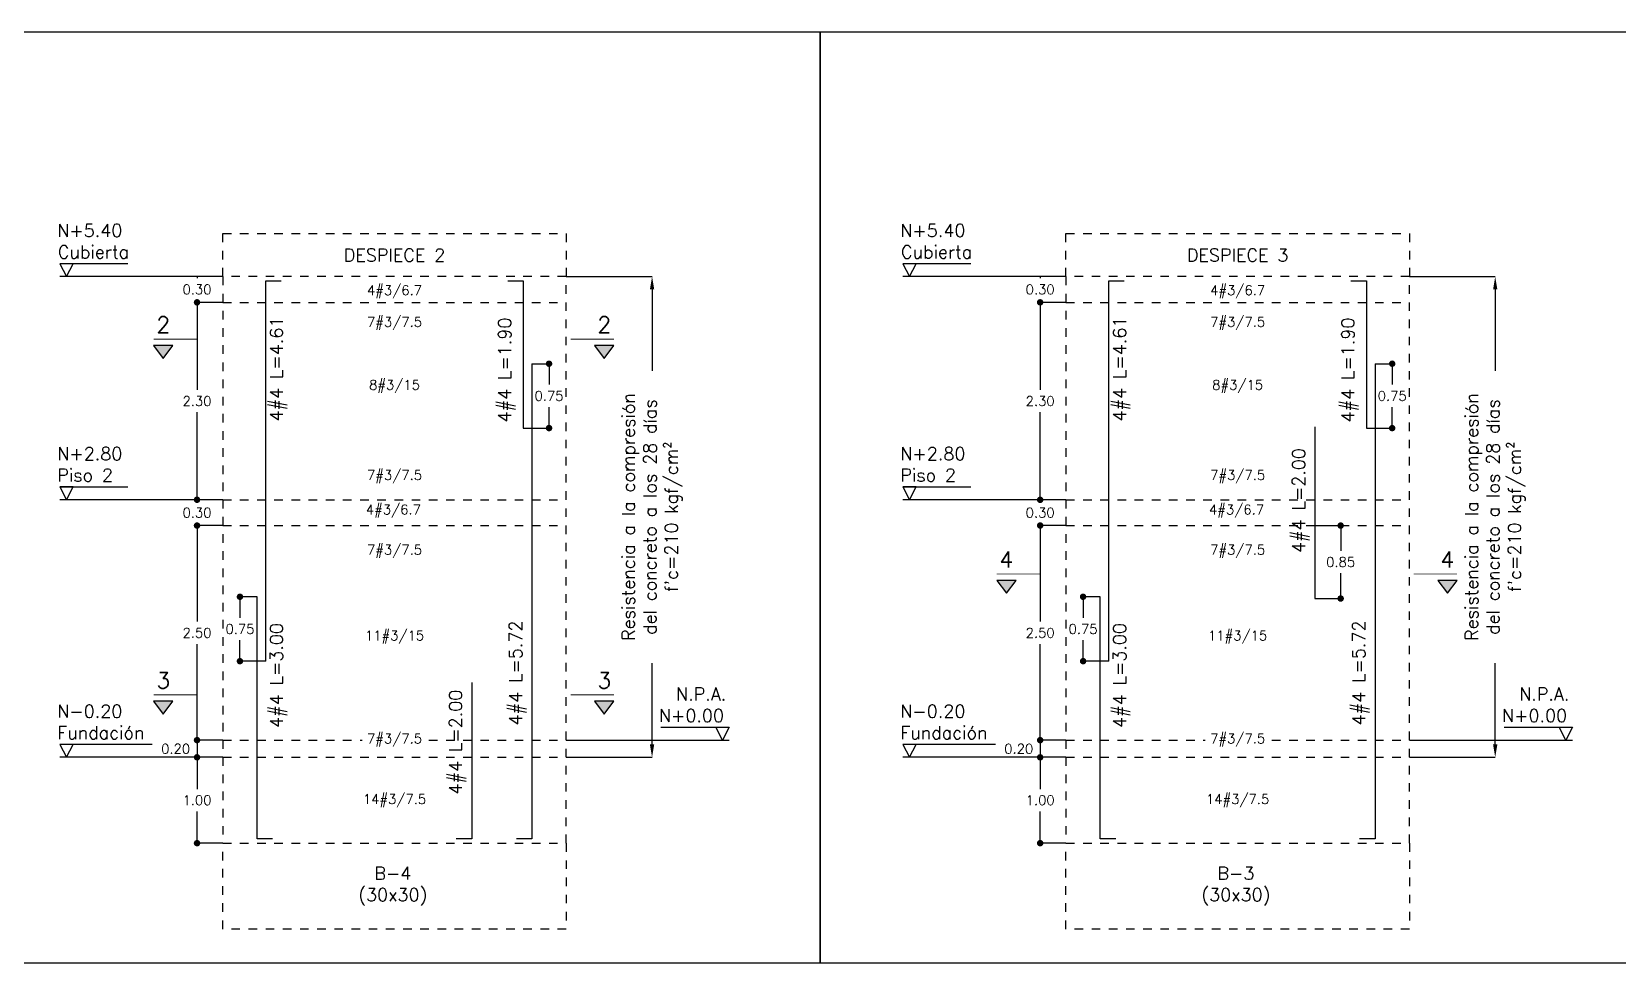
# Model space of a CAD drawing. Header units: millimetres. Extents: x 0 to 109, y -9 to 41.
# Drawn here: x 60.83 to 79.31, y 21.71 to 32.56 of the extents above; entities that cross this region are included whole.
import ezdxf
from ezdxf.enums import TextEntityAlignment as Align

# ---------------------------------------------------------------- set-up
doc = ezdxf.new("R2010")
doc.units = ezdxf.units.MM
doc.header["$LTSCALE"] = 0.01
doc.header["$PDMODE"] = 3
doc.linetypes.add('DASHED2', pattern=[0.375, 0.25, -0.125])
for name, color, linetype in [('FC_BORDE COLUMNA', 6, 'DASHED2'), ('FC_COTAS', 1, 'Continuous'), ('FC_COTAS @ 75', 1, 'Continuous'), ('FC_PROYECCION', 6, 'DASHED2'), ('FC_R-100 @ 75', 12, 'Continuous'), ('FC_R-140', 2, 'Continuous'), ('FC_R-60 @ 75', 11, 'Continuous'), ('FC_R-80', 11, 'Continuous'), ('FC_R-80 @ 75', 11, 'Continuous'), ('FC_REFUERZO', 5, 'Continuous')]:
    doc.layers.add(name, color=color, linetype=linetype)
doc.layers.add('FC_CAJON COLUMNAS', color=230, linetype='Continuous', plot=False)
doc.styles.add('FC_TEXT', font='romans.shx', dxfattribs={"height": 0.002})
doc.styles.add('FC_TEXT1', font='romans.shx')
doc.dimstyles.new('FC_COTAS', dxfattribs={"dimtxt": 0.0015, "dimasz": 0.001, "dimexe": 0, "dimexo": 0, "dimgap": 0.001, "dimtad": 1, "dimtih": 1, "dimtoh": 1, "dimzin": 0, "dimdsep": 46, "dimtxsty": 'FC_TEXT1', "dimblk": 'DOT', "dimcen": 0.09, "dimclrd": 256, "dimclre": 256, "dimclrt": 256, "dimadec": 0, "dimazin": 0, "dimtfac": 1, "dimtix": 1, "dimtmove": 2, "dimatfit": 3, "dimfxl": 1.002, "dimtolj": 1, "dimtzin": 0, "dimlwd": -1, "dimarcsym": 0})

# ---------------------------------------------------------------- blocks, each defined once
blk = doc.blocks.new('_Dot')
at = {"color": 0, "linetype": 'ByBlock', "lineweight": -2}
blk.add_line((-0.5, 0), (-1, 0), dxfattribs=at)
at = {"color": 0, "linetype": 'ByBlock', "const_width": 0.5}
blk.add_lwpolyline([(-0.25, 0, 1), (0.25, 0, 1)], format="xyb", close=True, dxfattribs=at)
blk = doc.blocks.new('*D166')
at = {"layer": 'Defpoints', "color": 0, "ltscale": 0.6, "transparency": 16777216}
for p in [(62.76, 26.806), (63.06, 26.806), (63.06, 24.306)]:
    blk.add_point(p, dxfattribs=at)
at = {"layer": 'FC_COTAS', "lineweight": -2, "ltscale": 0.6, "transparency": 16777216}
for p, q in [((63.06, 26.806), (62.76, 26.806)), ((63.06, 24.306), (62.76, 24.306))]:
    blk.add_line(p, q, dxfattribs=at)
at = {"layer": 'FC_COTAS', "ltscale": 0.6, "transparency": 16777216}
for p, q in [((62.76, 26.731), (62.76, 25.687)), ((62.76, 24.381), (62.76, 25.425))]:
    blk.add_line(p, q, dxfattribs=at)
at = {"layer": 'FC_COTAS', "ltscale": 0.6, "transparency": 16777216, "xscale": 0.075, "yscale": 0.075, "zscale": 0.075}
for p, rotation in [((62.76, 26.806), 90), ((62.76, 24.306), 270)]:
    blk.add_blockref('_Dot', p, dxfattribs=dict(at, rotation=rotation))
at = {"layer": 'FC_COTAS', "ltscale": 0.6, "transparency": 16777216, "insert": (62.76, 25.556), "char_height": 0.1125, "attachment_point": 5, "style": 'FC_TEXT1'}
blk.add_mtext('\\A1;2.50', dxfattribs=at)
blk = doc.blocks.new('*D167')
at = {"layer": 'Defpoints', "color": 0, "ltscale": 0.6, "transparency": 16777216}
for p in [(62.76, 27.106), (63.06, 27.106), (63.06, 26.806)]:
    blk.add_point(p, dxfattribs=at)
at = {"layer": 'FC_COTAS', "lineweight": -2, "ltscale": 0.6, "transparency": 16777216}
for p, q in [((63.06, 27.106), (62.76, 27.106)), ((63.06, 26.806), (62.76, 26.806))]:
    blk.add_line(p, q, dxfattribs=at)
at = {"layer": 'FC_COTAS', "ltscale": 0.6, "transparency": 16777216}
for p, q in [((62.76, 27.106), (62.76, 27.087)), ((62.76, 26.806), (62.76, 26.825))]:
    blk.add_line(p, q, dxfattribs=at)
at = {"layer": 'FC_COTAS', "ltscale": 0.6, "transparency": 16777216, "insert": (62.76, 26.956), "char_height": 0.1125, "attachment_point": 5, "style": 'FC_TEXT1'}
blk.add_mtext('\\A1;0.30', dxfattribs=at)
blk = doc.blocks.new('*D168')
at = {"layer": 'Defpoints', "color": 0, "ltscale": 0.6, "transparency": 16777216}
for p in [(62.76, 29.406), (63.06, 29.406), (63.06, 27.106)]:
    blk.add_point(p, dxfattribs=at)
at = {"layer": 'FC_COTAS', "lineweight": -2, "ltscale": 0.6, "transparency": 16777216}
for p, q in [((63.06, 29.406), (62.76, 29.406)), ((63.06, 27.106), (62.76, 27.106))]:
    blk.add_line(p, q, dxfattribs=at)
at = {"layer": 'FC_COTAS', "ltscale": 0.6, "transparency": 16777216}
for p, q in [((62.76, 29.331), (62.76, 28.387)), ((62.76, 27.181), (62.76, 28.125))]:
    blk.add_line(p, q, dxfattribs=at)
at = {"layer": 'FC_COTAS', "ltscale": 0.6, "transparency": 16777216, "xscale": 0.075, "yscale": 0.075, "zscale": 0.075}
for p, rotation in [((62.76, 29.406), 90), ((62.76, 27.106), 270)]:
    blk.add_blockref('_Dot', p, dxfattribs=dict(at, rotation=rotation))
at = {"layer": 'FC_COTAS', "ltscale": 0.6, "transparency": 16777216, "insert": (62.76, 28.256), "char_height": 0.1125, "attachment_point": 5, "style": 'FC_TEXT1'}
blk.add_mtext('\\A1;2.30', dxfattribs=at)
blk = doc.blocks.new('*D169')
at = {"layer": 'Defpoints', "color": 0, "ltscale": 0.6, "transparency": 16777216}
for p in [(62.76, 29.706), (63.06, 29.706), (63.06, 29.406)]:
    blk.add_point(p, dxfattribs=at)
at = {"layer": 'FC_COTAS', "lineweight": -2, "ltscale": 0.6, "transparency": 16777216}
for p, q in [((63.06, 29.706), (62.76, 29.706)), ((63.06, 29.406), (62.76, 29.406))]:
    blk.add_line(p, q, dxfattribs=at)
at = {"layer": 'FC_COTAS', "ltscale": 0.6, "transparency": 16777216}
for p, q in [((62.76, 29.706), (62.76, 29.687)), ((62.76, 29.406), (62.76, 29.425))]:
    blk.add_line(p, q, dxfattribs=at)
at = {"layer": 'FC_COTAS', "ltscale": 0.6, "transparency": 16777216, "insert": (62.76, 29.556), "char_height": 0.1125, "attachment_point": 5, "style": 'FC_TEXT1'}
blk.add_mtext('\\A1;0.30', dxfattribs=at)
blk = doc.blocks.new('*D170')
at = {"layer": 'Defpoints', "color": 0, "ltscale": 0.6, "transparency": 16777216}
for p in [(63.06, 24.306), (62.76, 24.106), (63.06, 24.106)]:
    blk.add_point(p, dxfattribs=at)
at = {"layer": 'FC_COTAS', "lineweight": -2, "ltscale": 0.6, "transparency": 16777216}
for p, q in [((63.06, 24.306), (62.76, 24.306)), ((63.06, 24.106), (62.76, 24.106))]:
    blk.add_line(p, q, dxfattribs=at)
at = {"layer": 'FC_COTAS', "ltscale": 0.6, "transparency": 16777216}
blk.add_line((62.76, 24.306), (62.76, 24.106), dxfattribs=at)
at = {"layer": 'FC_COTAS', "ltscale": 0.6, "transparency": 16777216, "insert": (62.511, 24.206), "char_height": 0.1125, "attachment_point": 5, "style": 'FC_TEXT1'}
blk.add_mtext('\\A1;0.20', dxfattribs=at)
blk = doc.blocks.new('*D171')
at = {"layer": 'Defpoints', "color": 0, "ltscale": 0.6, "transparency": 16777216}
for p in [(63.06, 24.106), (62.76, 23.106), (63.06, 23.106)]:
    blk.add_point(p, dxfattribs=at)
at = {"layer": 'FC_COTAS', "lineweight": -2, "ltscale": 0.6, "transparency": 16777216}
for p, q in [((63.06, 24.106), (62.76, 24.106)), ((63.06, 23.106), (62.76, 23.106))]:
    blk.add_line(p, q, dxfattribs=at)
at = {"layer": 'FC_COTAS', "ltscale": 0.6, "transparency": 16777216}
for p, q in [((62.76, 24.031), (62.76, 23.737)), ((62.76, 23.181), (62.76, 23.475))]:
    blk.add_line(p, q, dxfattribs=at)
at = {"layer": 'FC_COTAS', "ltscale": 0.6, "transparency": 16777216, "xscale": 0.075, "yscale": 0.075, "zscale": 0.075}
for p, rotation in [((62.76, 24.106), 90), ((62.76, 23.106), 270)]:
    blk.add_blockref('_Dot', p, dxfattribs=dict(at, rotation=rotation))
at = {"layer": 'FC_COTAS', "ltscale": 0.6, "transparency": 16777216, "insert": (62.76, 23.606), "char_height": 0.1125, "attachment_point": 5, "style": 'FC_TEXT1'}
blk.add_mtext('\\A1;1.00', dxfattribs=at)
blk = doc.blocks.new('*D172')
at = {"layer": 'Defpoints', "color": 0, "ltscale": 0.6, "transparency": 16777216}
for p in [(67.06, 29.706), (68.06, 29.706), (67.06, 24.106)]:
    blk.add_point(p, dxfattribs=at)
at = {"layer": 'FC_COTAS', "lineweight": -2, "ltscale": 0.6, "transparency": 16777216}
for p, q in [((67.06, 29.706), (68.06, 29.706)), ((67.06, 24.106), (68.06, 24.106))]:
    blk.add_line(p, q, dxfattribs=at)
at = {"layer": 'FC_COTAS', "ltscale": 0.6, "transparency": 16777216}
for p, q in [((68.06, 29.556), (68.06, 28.61)), ((68.06, 24.256), (68.06, 25.203))]:
    blk.add_line(p, q, dxfattribs=at)
for points in [[(68.035, 29.556), (68.085, 29.556), (68.06, 29.706)], [(68.035, 24.256), (68.085, 24.256), (68.06, 24.106)]]:
    blk.add_solid(points, dxfattribs=at)
at = {"layer": 'FC_COTAS', "ltscale": 0.6, "transparency": 16777216, "insert": (68.06, 26.906), "char_height": 0.1125, "width": 3.28684, "attachment_point": 5, "rotation": 90, "style": 'FC_TEXT1'}
blk.add_mtext("\\A1;{\\H1.33333x;\\C11;Resistencia a la compresión del concreto a los 28 días\\Pf'c=210 kgf/cm²\\C256; }", dxfattribs=at)
blk = doc.blocks.new('*U119')
at = {"ltscale": 0.9, "const_width": 0.0002}
blk.add_lwpolyline([(-0.01093, 0.002), (-0.02533, 0.002)], dxfattribs=at)
at = {"ltscale": 0.9}
blk.add_lwpolyline([(-0.02429, 0), (-0.02325, 0.002), (-0.02533, 0.002)], close=True, dxfattribs=at)
blk.add_lwpolyline([(0, 0), (-0.02533, 0)], dxfattribs=at)
at = {"layer": 'FC_R-80', "lineweight": 25, "style": 'FC_TEXT1'}
blk.add_attdef('N+00.00_001', (-0.02571, 0.00282), '', height=0.002, dxfattribs=at)
blk = doc.blocks.new('*U120')
at = {"ltscale": 0.9, "const_width": 0.0002}
blk.add_lwpolyline([(-0.01473, 0.002), (-0.02533, 0.002)], dxfattribs=at)
at = {"ltscale": 0.9}
blk.add_lwpolyline([(-0.02429, 0), (-0.02325, 0.002), (-0.02533, 0.002)], close=True, dxfattribs=at)
blk.add_lwpolyline([(0, 0), (-0.02533, 0)], dxfattribs=at)
at = {"layer": 'FC_R-80', "lineweight": 25, "style": 'FC_TEXT1'}
blk.add_attdef('N+00.00_001', (-0.02571, 0.00282), '', height=0.002, dxfattribs=at)
blk = doc.blocks.new('*U122')
at = {"ltscale": 0.9}
blk.add_lwpolyline([(0, 0), (0.02533, 0)], dxfattribs=at)
at = {"ltscale": 0.9, "const_width": 0.0002}
blk.add_lwpolyline([(0.01469, 0.002), (0.02533, 0.002)], dxfattribs=at)
at = {"ltscale": 0.9}
blk.add_lwpolyline([(0.02429, 0), (0.02325, 0.002), (0.02533, 0.002)], close=True, dxfattribs=at)
at = {"layer": 'FC_R-80', "lineweight": 25, "style": 'FC_TEXT1'}
blk.add_attdef('N+00.00_001', (0.01248, 0.00282), '', height=0.002, dxfattribs=at)
blk = doc.blocks.new('*D181')
at = {"layer": 'Defpoints', "color": 0, "ltscale": 0.6, "transparency": 16777216}
for p in [(63.46, 25.976), (63.26, 25.226), (63.56, 25.226)]:
    blk.add_point(p, dxfattribs=at)
at = {"layer": 'FC_COTAS', "lineweight": -2, "ltscale": 0.6, "transparency": 16777216}
for p, q in [((63.46, 25.976), (63.26, 25.976)), ((63.56, 25.226), (63.26, 25.226))]:
    blk.add_line(p, q, dxfattribs=at)
at = {"layer": 'FC_COTAS', "ltscale": 0.6, "transparency": 16777216}
for p, q in [((63.26, 25.901), (63.26, 25.732)), ((63.26, 25.301), (63.26, 25.47))]:
    blk.add_line(p, q, dxfattribs=at)
at = {"layer": 'FC_COTAS', "ltscale": 0.6, "transparency": 16777216, "xscale": 0.075, "yscale": 0.075, "zscale": 0.075}
for p, rotation in [((63.26, 25.976), 90), ((63.26, 25.226), 270)]:
    blk.add_blockref('_Dot', p, dxfattribs=dict(at, rotation=rotation))
at = {"layer": 'FC_COTAS', "ltscale": 0.6, "transparency": 16777216, "insert": (63.26, 25.601), "char_height": 0.1125, "attachment_point": 5, "style": 'FC_TEXT1'}
blk.add_mtext('\\A1;0.75', dxfattribs=at)
blk = doc.blocks.new('*D173')
at = {"layer": 'Defpoints', "color": 0, "ltscale": 0.6, "transparency": 16777216}
for p in [(66.66, 28.691), (66.56, 27.941), (66.86, 27.941)]:
    blk.add_point(p, dxfattribs=at)
at = {"layer": 'FC_COTAS', "lineweight": -2, "ltscale": 0.6, "transparency": 16777216}
for p, q in [((66.66, 28.691), (66.86, 28.691)), ((66.56, 27.941), (66.86, 27.941))]:
    blk.add_line(p, q, dxfattribs=at)
at = {"layer": 'FC_COTAS', "ltscale": 0.6, "transparency": 16777216}
for p, q in [((66.86, 28.616), (66.86, 28.447)), ((66.86, 28.016), (66.86, 28.185))]:
    blk.add_line(p, q, dxfattribs=at)
at = {"layer": 'FC_COTAS', "ltscale": 0.6, "transparency": 16777216, "xscale": 0.075, "yscale": 0.075, "zscale": 0.075}
for p, rotation in [((66.86, 28.691), 90), ((66.86, 27.941), 270)]:
    blk.add_blockref('_Dot', p, dxfattribs=dict(at, rotation=rotation))
at = {"layer": 'FC_COTAS', "ltscale": 0.6, "transparency": 16777216, "insert": (66.86, 28.316), "char_height": 0.1125, "attachment_point": 5, "style": 'FC_TEXT1'}
blk.add_mtext('\\A1;0.75', dxfattribs=at)
blk = doc.blocks.new('*U121')
h = blk.add_hatch(color=256)
h.dxf.hatch_style = 1
h.paths.add_polyline_path([(-0.02307, -0.0055), (-0.02607, -0.0055), (-0.02457, -0.0075)])
h.paths.add_polyline_path([(0.04542, -0.0055), (0.04242, -0.0055), (0.04392, -0.0075)])
at = {"const_width": 0.00015}
for points in [[(-0.02607, -0.0045), (-0.01932, -0.0045)], [(0.04542, -0.0045), (0.03868, -0.0045)]]:
    blk.add_lwpolyline(points, dxfattribs=at)
for points in [[(-0.02307, -0.0055), (-0.02607, -0.0055), (-0.02457, -0.0075)], [(0.04542, -0.0055), (0.04242, -0.0055), (0.04392, -0.0075)]]:
    blk.add_lwpolyline(points, close=True)
at = {"layer": 'FC_R-140', "style": 'FC_TEXT1'}
for tag, p in [('X', (-0.02457, -0.00225)), ("X'", (0.04392, -0.00225))]:
    blk.add_attdef(tag, text='', height=0.0025, dxfattribs=at).set_placement(p, align=Align.MIDDLE_CENTER)
blk = doc.blocks.new('*D208')
at = {"layer": 'Defpoints', "color": 0, "ltscale": 0.6, "transparency": 16777216}
for p in [(72.58, 26.806), (72.88, 26.806), (72.88, 24.306)]:
    blk.add_point(p, dxfattribs=at)
at = {"layer": 'FC_COTAS', "lineweight": -2, "ltscale": 0.6, "transparency": 16777216}
for p, q in [((72.88, 26.806), (72.58, 26.806)), ((72.88, 24.306), (72.58, 24.306))]:
    blk.add_line(p, q, dxfattribs=at)
at = {"layer": 'FC_COTAS', "ltscale": 0.6, "transparency": 16777216}
for p, q in [((72.58, 26.731), (72.58, 25.687)), ((72.58, 24.381), (72.58, 25.425))]:
    blk.add_line(p, q, dxfattribs=at)
at = {"layer": 'FC_COTAS', "ltscale": 0.6, "transparency": 16777216, "xscale": 0.075, "yscale": 0.075, "zscale": 0.075}
for p, rotation in [((72.58, 26.806), 90), ((72.58, 24.306), 270)]:
    blk.add_blockref('_Dot', p, dxfattribs=dict(at, rotation=rotation))
at = {"layer": 'FC_COTAS', "ltscale": 0.6, "transparency": 16777216, "insert": (72.58, 25.556), "char_height": 0.1125, "attachment_point": 5, "style": 'FC_TEXT1'}
blk.add_mtext('\\A1;2.50', dxfattribs=at)
blk = doc.blocks.new('*D209')
at = {"layer": 'Defpoints', "color": 0, "ltscale": 0.6, "transparency": 16777216}
for p in [(72.58, 27.106), (72.88, 27.106), (72.88, 26.806)]:
    blk.add_point(p, dxfattribs=at)
at = {"layer": 'FC_COTAS', "lineweight": -2, "ltscale": 0.6, "transparency": 16777216}
for p, q in [((72.88, 27.106), (72.58, 27.106)), ((72.88, 26.806), (72.58, 26.806))]:
    blk.add_line(p, q, dxfattribs=at)
at = {"layer": 'FC_COTAS', "ltscale": 0.6, "transparency": 16777216}
for p, q in [((72.58, 27.106), (72.58, 27.087)), ((72.58, 26.806), (72.58, 26.825))]:
    blk.add_line(p, q, dxfattribs=at)
at = {"layer": 'FC_COTAS', "ltscale": 0.6, "transparency": 16777216, "insert": (72.58, 26.956), "char_height": 0.1125, "attachment_point": 5, "style": 'FC_TEXT1'}
blk.add_mtext('\\A1;0.30', dxfattribs=at)
blk = doc.blocks.new('*D210')
at = {"layer": 'Defpoints', "color": 0, "ltscale": 0.6, "transparency": 16777216}
for p in [(72.58, 29.406), (72.88, 29.406), (72.88, 27.106)]:
    blk.add_point(p, dxfattribs=at)
at = {"layer": 'FC_COTAS', "lineweight": -2, "ltscale": 0.6, "transparency": 16777216}
for p, q in [((72.88, 29.406), (72.58, 29.406)), ((72.88, 27.106), (72.58, 27.106))]:
    blk.add_line(p, q, dxfattribs=at)
at = {"layer": 'FC_COTAS', "ltscale": 0.6, "transparency": 16777216}
for p, q in [((72.58, 29.331), (72.58, 28.387)), ((72.58, 27.181), (72.58, 28.125))]:
    blk.add_line(p, q, dxfattribs=at)
at = {"layer": 'FC_COTAS', "ltscale": 0.6, "transparency": 16777216, "xscale": 0.075, "yscale": 0.075, "zscale": 0.075}
for p, rotation in [((72.58, 29.406), 90), ((72.58, 27.106), 270)]:
    blk.add_blockref('_Dot', p, dxfattribs=dict(at, rotation=rotation))
at = {"layer": 'FC_COTAS', "ltscale": 0.6, "transparency": 16777216, "insert": (72.58, 28.256), "char_height": 0.1125, "attachment_point": 5, "style": 'FC_TEXT1'}
blk.add_mtext('\\A1;2.30', dxfattribs=at)
blk = doc.blocks.new('*D211')
at = {"layer": 'Defpoints', "color": 0, "ltscale": 0.6, "transparency": 16777216}
for p in [(72.58, 29.706), (72.88, 29.706), (72.88, 29.406)]:
    blk.add_point(p, dxfattribs=at)
at = {"layer": 'FC_COTAS', "lineweight": -2, "ltscale": 0.6, "transparency": 16777216}
for p, q in [((72.88, 29.706), (72.58, 29.706)), ((72.88, 29.406), (72.58, 29.406))]:
    blk.add_line(p, q, dxfattribs=at)
at = {"layer": 'FC_COTAS', "ltscale": 0.6, "transparency": 16777216}
for p, q in [((72.58, 29.706), (72.58, 29.687)), ((72.58, 29.406), (72.58, 29.425))]:
    blk.add_line(p, q, dxfattribs=at)
at = {"layer": 'FC_COTAS', "ltscale": 0.6, "transparency": 16777216, "insert": (72.58, 29.556), "char_height": 0.1125, "attachment_point": 5, "style": 'FC_TEXT1'}
blk.add_mtext('\\A1;0.30', dxfattribs=at)
blk = doc.blocks.new('*D212')
at = {"layer": 'Defpoints', "color": 0, "ltscale": 0.6, "transparency": 16777216}
for p in [(72.88, 24.306), (72.58, 24.106), (72.88, 24.106)]:
    blk.add_point(p, dxfattribs=at)
at = {"layer": 'FC_COTAS', "lineweight": -2, "ltscale": 0.6, "transparency": 16777216}
for p, q in [((72.88, 24.306), (72.58, 24.306)), ((72.88, 24.106), (72.58, 24.106))]:
    blk.add_line(p, q, dxfattribs=at)
at = {"layer": 'FC_COTAS', "ltscale": 0.6, "transparency": 16777216}
blk.add_line((72.58, 24.306), (72.58, 24.106), dxfattribs=at)
at = {"layer": 'FC_COTAS', "ltscale": 0.6, "transparency": 16777216, "insert": (72.331, 24.206), "char_height": 0.1125, "attachment_point": 5, "style": 'FC_TEXT1'}
blk.add_mtext('\\A1;0.20', dxfattribs=at)
blk = doc.blocks.new('*D213')
at = {"layer": 'Defpoints', "color": 0, "ltscale": 0.6, "transparency": 16777216}
for p in [(72.88, 24.106), (72.58, 23.106), (72.88, 23.106)]:
    blk.add_point(p, dxfattribs=at)
at = {"layer": 'FC_COTAS', "lineweight": -2, "ltscale": 0.6, "transparency": 16777216}
for p, q in [((72.88, 24.106), (72.58, 24.106)), ((72.88, 23.106), (72.58, 23.106))]:
    blk.add_line(p, q, dxfattribs=at)
at = {"layer": 'FC_COTAS', "ltscale": 0.6, "transparency": 16777216}
for p, q in [((72.58, 24.031), (72.58, 23.737)), ((72.58, 23.181), (72.58, 23.475))]:
    blk.add_line(p, q, dxfattribs=at)
at = {"layer": 'FC_COTAS', "ltscale": 0.6, "transparency": 16777216, "xscale": 0.075, "yscale": 0.075, "zscale": 0.075}
for p, rotation in [((72.58, 24.106), 90), ((72.58, 23.106), 270)]:
    blk.add_blockref('_Dot', p, dxfattribs=dict(at, rotation=rotation))
at = {"layer": 'FC_COTAS', "ltscale": 0.6, "transparency": 16777216, "insert": (72.58, 23.606), "char_height": 0.1125, "attachment_point": 5, "style": 'FC_TEXT1'}
blk.add_mtext('\\A1;1.00', dxfattribs=at)
blk = doc.blocks.new('*D214')
at = {"layer": 'Defpoints', "color": 0, "ltscale": 0.6, "transparency": 16777216}
for p in [(76.88, 29.706), (77.88, 29.706), (76.88, 24.106)]:
    blk.add_point(p, dxfattribs=at)
at = {"layer": 'FC_COTAS', "lineweight": -2, "ltscale": 0.6, "transparency": 16777216}
for p, q in [((76.88, 29.706), (77.88, 29.706)), ((76.88, 24.106), (77.88, 24.106))]:
    blk.add_line(p, q, dxfattribs=at)
at = {"layer": 'FC_COTAS', "ltscale": 0.6, "transparency": 16777216}
for p, q in [((77.88, 29.556), (77.88, 28.61)), ((77.88, 24.256), (77.88, 25.203))]:
    blk.add_line(p, q, dxfattribs=at)
for points in [[(77.855, 29.556), (77.905, 29.556), (77.88, 29.706)], [(77.855, 24.256), (77.905, 24.256), (77.88, 24.106)]]:
    blk.add_solid(points, dxfattribs=at)
at = {"layer": 'FC_COTAS', "ltscale": 0.6, "transparency": 16777216, "insert": (77.88, 26.906), "char_height": 0.1125, "width": 3.28684, "attachment_point": 5, "rotation": 90, "style": 'FC_TEXT1'}
blk.add_mtext("\\A1;{\\H1.33333x;\\C11;Resistencia a la compresión del concreto a los 28 días\\Pf'c=210 kgf/cm²\\C256; }", dxfattribs=at)
blk = doc.blocks.new('*D215')
at = {"layer": 'Defpoints', "color": 0, "ltscale": 0.6, "transparency": 16777216}
for p in [(73.28, 25.976), (73.08, 25.226), (73.38, 25.226)]:
    blk.add_point(p, dxfattribs=at)
at = {"layer": 'FC_COTAS', "lineweight": -2, "ltscale": 0.6, "transparency": 16777216}
for p, q in [((73.28, 25.976), (73.08, 25.976)), ((73.38, 25.226), (73.08, 25.226))]:
    blk.add_line(p, q, dxfattribs=at)
at = {"layer": 'FC_COTAS', "ltscale": 0.6, "transparency": 16777216}
for p, q in [((73.08, 25.901), (73.08, 25.732)), ((73.08, 25.301), (73.08, 25.47))]:
    blk.add_line(p, q, dxfattribs=at)
at = {"layer": 'FC_COTAS', "ltscale": 0.6, "transparency": 16777216, "xscale": 0.075, "yscale": 0.075, "zscale": 0.075}
for p, rotation in [((73.08, 25.976), 90), ((73.08, 25.226), 270)]:
    blk.add_blockref('_Dot', p, dxfattribs=dict(at, rotation=rotation))
at = {"layer": 'FC_COTAS', "ltscale": 0.6, "transparency": 16777216, "insert": (73.08, 25.601), "char_height": 0.1125, "attachment_point": 5, "style": 'FC_TEXT1'}
blk.add_mtext('\\A1;0.75', dxfattribs=at)
blk = doc.blocks.new('*D216')
at = {"layer": 'Defpoints', "color": 0, "ltscale": 0.6, "transparency": 16777216}
for p in [(75.78, 26.806), (75.78, 25.956), (76.08, 25.956)]:
    blk.add_point(p, dxfattribs=at)
at = {"layer": 'FC_COTAS', "lineweight": -2, "ltscale": 0.6, "transparency": 16777216}
for p, q in [((75.78, 26.806), (76.08, 26.806)), ((75.78, 25.956), (76.08, 25.956))]:
    blk.add_line(p, q, dxfattribs=at)
at = {"layer": 'FC_COTAS', "ltscale": 0.6, "transparency": 16777216}
for p, q in [((76.08, 26.731), (76.08, 26.512)), ((76.08, 26.031), (76.08, 26.25))]:
    blk.add_line(p, q, dxfattribs=at)
at = {"layer": 'FC_COTAS', "ltscale": 0.6, "transparency": 16777216, "xscale": 0.075, "yscale": 0.075, "zscale": 0.075}
for p, rotation in [((76.08, 26.806), 90), ((76.08, 25.956), 270)]:
    blk.add_blockref('_Dot', p, dxfattribs=dict(at, rotation=rotation))
at = {"layer": 'FC_COTAS', "ltscale": 0.6, "transparency": 16777216, "insert": (76.08, 26.381), "char_height": 0.1125, "attachment_point": 5, "style": 'FC_TEXT1'}
blk.add_mtext('\\A1;0.85', dxfattribs=at)
blk = doc.blocks.new('*D219')
at = {"layer": 'Defpoints', "color": 0, "ltscale": 0.6, "transparency": 16777216}
for p in [(76.48, 28.691), (76.38, 27.941), (76.68, 27.941)]:
    blk.add_point(p, dxfattribs=at)
at = {"layer": 'FC_COTAS', "lineweight": -2, "ltscale": 0.6, "transparency": 16777216}
for p, q in [((76.48, 28.691), (76.68, 28.691)), ((76.38, 27.941), (76.68, 27.941))]:
    blk.add_line(p, q, dxfattribs=at)
at = {"layer": 'FC_COTAS', "ltscale": 0.6, "transparency": 16777216}
for p, q in [((76.68, 28.616), (76.68, 28.447)), ((76.68, 28.016), (76.68, 28.185))]:
    blk.add_line(p, q, dxfattribs=at)
at = {"layer": 'FC_COTAS', "ltscale": 0.6, "transparency": 16777216, "xscale": 0.075, "yscale": 0.075, "zscale": 0.075}
for p, rotation in [((76.68, 28.691), 90), ((76.68, 27.941), 270)]:
    blk.add_blockref('_Dot', p, dxfattribs=dict(at, rotation=rotation))
at = {"layer": 'FC_COTAS', "ltscale": 0.6, "transparency": 16777216, "insert": (76.68, 28.316), "char_height": 0.1125, "attachment_point": 5, "style": 'FC_TEXT1'}
blk.add_mtext('\\A1;0.75', dxfattribs=at)

msp = doc.modelspace()

# ---------------------------------------------------------------- linework, layer by layer
at = {"layer": 'FC_BORDE COLUMNA', "ltscale": 0.6}
for points in [[(63.06, 23.106), (67.06, 23.106), (67.06, 29.706), (63.06, 29.706)], [(72.88, 23.106), (76.88, 23.106), (76.88, 29.706), (72.88, 29.706)]]:
    msp.add_lwpolyline(points, close=True, dxfattribs=at)
for points in [[(63.06, 29.406), (67.06, 29.406)], [(72.88, 29.406), (76.88, 29.406)], [(63.06, 27.106), (67.06, 27.106)], [(72.88, 27.106), (76.88, 27.106)], [(63.06, 26.806), (67.06, 26.806)], [(72.88, 26.806), (76.88, 26.806)], [(63.06, 24.306), (67.06, 24.306)], [(72.88, 24.306), (76.88, 24.306)], [(63.06, 24.106), (67.06, 24.106)], [(72.88, 24.106), (76.88, 24.106)]]:
    msp.add_lwpolyline(points, dxfattribs=at)
at = {"layer": 'FC_CAJON COLUMNAS'}
msp.add_lwpolyline([(70.019, 32.558), (79.839, 32.558), (79.839, 21.707), (70.019, 21.707)], close=True, dxfattribs=at)
at = {"layer": 'FC_PROYECCION', "ltscale": 0.6}
for points in [[(63.06, 29.706), (63.06, 30.206), (67.06, 30.206), (67.06, 29.706)], [(72.88, 29.706), (72.88, 30.206), (76.88, 30.206), (76.88, 29.706)], [(63.06, 22.106), (63.06, 23.106), (67.06, 23.106), (67.06, 22.106)], [(72.88, 22.106), (72.88, 23.106), (76.88, 23.106), (76.88, 22.106)]]:
    msp.add_lwpolyline(points, close=True, dxfattribs=at)
at = {"layer": 'FC_REFUERZO', "ltscale": 0.6}
for points in [[(63.56, 25.226), (63.56, 29.656), (63.74, 29.656)], [(66.38, 29.656), (66.56, 29.656), (66.56, 27.941)], [(73.38, 25.226), (73.38, 29.656), (73.56, 29.656)], [(76.2, 29.656), (76.38, 29.656), (76.38, 27.941)], [(66.66, 28.691), (66.66, 23.156), (66.48, 23.156)], [(76.48, 28.691), (76.48, 23.156), (76.3, 23.156)], [(75.78, 27.956), (75.78, 25.956)], [(63.64, 23.156), (63.46, 23.156), (63.46, 25.976)], [(73.46, 23.156), (73.28, 23.156), (73.28, 25.976)], [(65.96, 24.976), (65.96, 23.156), (65.78, 23.156)]]:
    msp.add_lwpolyline(points, dxfattribs=at)

# ---------------------------------------------------------------- block references
at = {"layer": 'FC_COTAS'}
ref = msp.add_blockref('*U120', (63.06, 29.706), dxfattribs=dict(at, xscale=75, yscale=75, zscale=75))
ref.add_attrib('N+00.00_001', 'N+5.40', (61.132, 30.168), dxfattribs={"layer": 'FC_R-80', "lineweight": 25, "height": 0.15, "style": 'FC_TEXT1'})
ref.add_attrib('N+00.00_002', 'Cubierta', (61.139, 29.918), dxfattribs={"layer": 'FC_R-80', "lineweight": 25, "height": 0.15, "style": 'FC_TEXT1'})
ref = msp.add_blockref('*U120', (72.88, 29.706), dxfattribs=dict(at, xscale=75, yscale=75, zscale=75))
ref.add_attrib('N+00.00_001', 'N+5.40', (70.951, 30.168), dxfattribs={"layer": 'FC_R-80', "lineweight": 25, "height": 0.15, "style": 'FC_TEXT1'})
ref.add_attrib('N+00.00_002', 'Cubierta', (70.959, 29.918), dxfattribs={"layer": 'FC_R-80', "lineweight": 25, "height": 0.15, "style": 'FC_TEXT1'})
ref = msp.add_blockref('*U120', (63.06, 27.106), dxfattribs=dict(at, xscale=75, yscale=75, zscale=75))
ref.add_attrib('N+00.00_001', 'N+2.80', (61.132, 27.568), dxfattribs={"layer": 'FC_R-80', "lineweight": 25, "height": 0.15, "style": 'FC_TEXT1'})
ref.add_attrib('N+00.00_002', 'Piso 2', (61.132, 27.318), dxfattribs={"layer": 'FC_R-80', "lineweight": 25, "height": 0.15, "style": 'FC_TEXT1'})
ref = msp.add_blockref('*U120', (72.88, 27.106), dxfattribs=dict(at, xscale=75, yscale=75, zscale=75))
ref.add_attrib('N+00.00_001', 'N+2.80', (70.951, 27.568), dxfattribs={"layer": 'FC_R-80', "lineweight": 25, "height": 0.15, "style": 'FC_TEXT1'})
ref.add_attrib('N+00.00_002', 'Piso 2', (70.951, 27.318), dxfattribs={"layer": 'FC_R-80', "lineweight": 25, "height": 0.15, "style": 'FC_TEXT1'})
at = {"layer": 'FC_COTAS', "xscale": 75, "yscale": 75, "zscale": 75}
for p, values in [((74.029, 26.579), {"X'": '4', 'X': '4'}), ((64.209, 25.171), {"X'": '3', 'X': '3'})]:
    msp.add_blockref('*U121', p, dxfattribs=at).add_auto_attribs(values)
at = {"layer": 'FC_COTAS'}
ref = msp.add_blockref('*U122', (67.06, 24.306), dxfattribs=dict(at, xscale=75, yscale=75, zscale=75))
ref.add_attrib('N+00.00_001', 'N.P.A.', (68.339, 24.768), dxfattribs={"layer": 'FC_R-80', "lineweight": 25, "height": 0.15, "style": 'FC_TEXT1'})
ref.add_attrib('N+00.00_002', 'N+0.00', (68.139, 24.518), dxfattribs={"layer": 'FC_R-80', "lineweight": 25, "height": 0.15, "style": 'FC_TEXT1'})
ref = msp.add_blockref('*U122', (76.88, 24.306), dxfattribs=dict(at, xscale=75, yscale=75, zscale=75))
ref.add_attrib('N+00.00_001', 'N.P.A.', (78.159, 24.768), dxfattribs={"layer": 'FC_R-80', "lineweight": 25, "height": 0.15, "style": 'FC_TEXT1'})
ref.add_attrib('N+00.00_002', 'N+0.00', (77.959, 24.518), dxfattribs={"layer": 'FC_R-80', "lineweight": 25, "height": 0.15, "style": 'FC_TEXT1'})
ref = msp.add_blockref('*U119', (63.06, 24.106), dxfattribs=dict(at, xscale=75, yscale=75, zscale=75))
ref.add_attrib('N+00.00_001', 'N-0.20', (61.132, 24.568), dxfattribs={"layer": 'FC_R-80', "lineweight": 25, "height": 0.15, "style": 'FC_TEXT1'})
ref.add_attrib('N+00.00_002', 'Fundación', (61.132, 24.318), dxfattribs={"layer": 'FC_R-80', "lineweight": 25, "height": 0.15, "style": 'FC_TEXT1'})
ref = msp.add_blockref('*U119', (72.88, 24.106), dxfattribs=dict(at, xscale=75, yscale=75, zscale=75))
ref.add_attrib('N+00.00_001', 'N-0.20', (70.951, 24.568), dxfattribs={"layer": 'FC_R-80', "lineweight": 25, "height": 0.15, "style": 'FC_TEXT1'})
ref.add_attrib('N+00.00_002', 'Fundación', (70.951, 24.318), dxfattribs={"layer": 'FC_R-80', "lineweight": 25, "height": 0.15, "style": 'FC_TEXT1'})

# ---------------------------------------------------------------- texts
at = {"layer": 'FC_R-100 @ 75', "ltscale": 0.6, "char_height": 0.15, "attachment_point": 5, "style": 'FC_TEXT'}
for s, insert, width in [('DESPIECE 2', (65.06, 29.956), 1.54239), ('DESPIECE 3', (74.88, 29.956), 1.54239), ('B-4\\P(30x30)', (65.04, 22.606), 4.38025), ('B-3\\P(30x30)', (74.86, 22.606), 4.38025)]:
    msp.add_mtext(s, dxfattribs=dict(at, insert=insert, width=width))
at = {"layer": 'FC_R-80 @ 75', "char_height": 0.15, "attachment_point": 5, "rotation": 90, "style": 'FC_TEXT'}
for s, insert, width in [('4#4 L=1.90', (66.369, 28.618), 1.4281), ('4#4 L=1.90', (76.189, 28.618), 1.4281), ('4#4 L=4.61', (63.71, 28.629), 1.4281), ('4#4 L=4.61', (73.53, 28.629), 1.4281), ('4#4 L=2.00', (75.616, 27.097), 1.4281), ('4#4 L=3.00', (63.71, 25.059), 1.4231), ('4#4 L=5.72', (66.496, 25.089), 1.4281), ('4#4 L=3.00', (73.53, 25.059), 1.4231), ('4#4 L=5.72', (76.316, 25.089), 1.4281), ('4#4 L=2.00', (65.796, 24.283), 1.4281)]:
    msp.add_mtext(s, dxfattribs=dict(at, insert=insert, width=width))

# ---------------------------------------------------------------- dimensions: what is measured, and where the dimension line sits
at = {"layer": 'FC_COTAS @ 75', "ltscale": 0.6}
for base, p1, p2, picture, middle in [((62.76, 29.706), (63.06, 29.406), (63.06, 29.706), '*D169', (62.76, 29.556)), ((72.58, 29.706), (72.88, 29.406), (72.88, 29.706), '*D211', (72.58, 29.556)), ((62.76, 29.406), (63.06, 27.106), (63.06, 29.406), '*D168', (62.76, 28.256)), ((72.58, 29.406), (72.88, 27.106), (72.88, 29.406), '*D210', (72.58, 28.256)), ((66.86, 27.941), (66.66, 28.691), (66.56, 27.941), '*D173', (66.86, 28.316)), ((76.68, 27.941), (76.48, 28.691), (76.38, 27.941), '*D219', (76.68, 28.316)), ((62.76, 27.106), (63.06, 26.806), (63.06, 27.106), '*D167', (62.76, 26.956)), ((72.58, 27.106), (72.88, 26.806), (72.88, 27.106), '*D209', (72.58, 26.956)), ((62.76, 26.806), (63.06, 24.306), (63.06, 26.806), '*D166', (62.76, 25.556)), ((72.58, 26.806), (72.88, 24.306), (72.88, 26.806), '*D208', (72.58, 25.556)), ((76.08, 25.956), (75.78, 26.806), (75.78, 25.956), '*D216', (76.08, 26.381)), ((63.26, 25.226), (63.46, 25.976), (63.56, 25.226), '*D181', (63.26, 25.601)), ((73.08, 25.226), (73.28, 25.976), (73.38, 25.226), '*D215', (73.08, 25.601)), ((62.76, 23.106), (63.06, 24.106), (63.06, 23.106), '*D171', (62.76, 23.606)), ((72.58, 23.106), (72.88, 24.106), (72.88, 23.106), '*D213', (72.58, 23.606))]:
    dim = msp.add_linear_dim(base=base, p1=p1, p2=p2, angle=90, dimstyle='FC_COTAS', override={"dimscale": 75, "dimtix": 1, "dimtofl": 1, "dimtmove": 2, "dimatfit": 3}, dxfattribs=at)
    dim.commit()
    dim.dimension.update_dxf_attribs({"geometry": picture, "text_midpoint": middle})
for base, p1, p2, picture, middle in [((68.06, 29.706), (67.06, 24.106), (67.06, 29.706), '*D172', (68.06, 26.906)), ((77.88, 29.706), (76.88, 24.106), (76.88, 29.706), '*D214', (77.88, 26.906))]:
    dim = msp.add_linear_dim(base=base, p1=p1, p2=p2, angle=90, text="{\\H1.33333x;\\C11;Resistencia a la compresión del concreto a los 28 días\\Pf'c=210 kgf/cm²\\C256; }", dimstyle='FC_COTAS', override={"dimscale": 75, "dimasz": 0.002, "dimsah": 1, "dimtix": 1, "dimtofl": 1, "dimtmove": 2, "dimatfit": 3}, dxfattribs=at)
    dim.commit()
    dim.dimension.update_dxf_attribs({"geometry": picture, "text_midpoint": middle, "text_rotation": 90})
for base, p1, p2, picture, middle in [((62.76, 24.106), (63.06, 24.306), (63.06, 24.106), '*D170', (62.511, 24.206)), ((72.58, 24.106), (72.88, 24.306), (72.88, 24.106), '*D212', (72.331, 24.206))]:
    dim = msp.add_linear_dim(base=base, p1=p1, p2=p2, angle=90, dimstyle='FC_COTAS', override={"dimscale": 75, "dimtix": 1, "dimtofl": 1, "dimtmove": 2, "dimatfit": 3}, dxfattribs=at)
    dim.commit()
    dim.dimension.update_dxf_attribs({"geometry": picture, "text_midpoint": middle, "dimtype": 128})

# ---------------------------------------------------------------- next in the draw order: texts
at = {"layer": 'FC_R-60 @ 75', "char_height": 0.1125, "width": 0.75112, "attachment_point": 5, "style": 'FC_TEXT', "bg_fill": 3, "box_fill_scale": 1, "bg_fill_color": 256, "bg_fill_transparency": 0}
for s, insert in [('4#3/6.7', (65.06, 29.528)), ('4#3/6.7', (74.88, 29.528)), ('7#3/7.5', (65.06, 29.159)), ('7#3/7.5', (74.88, 29.159)), ('8#3/15', (65.06, 28.426)), ('8#3/15', (74.88, 28.426)), ('7#3/7.5', (65.06, 27.375)), ('7#3/7.5', (74.88, 27.375)), ('4#3/6.7', (65.047, 26.974)), ('4#3/6.7', (74.867, 26.974)), ('7#3/7.5', (65.06, 26.505)), ('7#3/7.5', (74.88, 26.505)), ('11#3/15', (65.06, 25.506)), ('11#3/15', (74.88, 25.506)), ('7#3/7.5', (65.06, 24.306)), ('7#3/7.5', (74.88, 24.306)), ('14#3/7.5', (65.06, 23.6)), ('14#3/7.5', (74.88, 23.6))]:
    msp.add_mtext(s, dxfattribs=dict(at, insert=insert))

# ---------------------------------------------------------------- next in the draw order: linework, layer by layer
at = {"layer": 'FC_CAJON COLUMNAS'}
msp.add_lwpolyline([(60.199, 32.558), (70.019, 32.558), (70.019, 21.707), (60.199, 21.707)], close=True, dxfattribs=at)

# ---------------------------------------------------------------- next in the draw order: block references
at = {"layer": 'FC_COTAS', "xscale": 75, "yscale": 75, "zscale": 75}
msp.add_blockref('*U121', (64.209, 29.315), dxfattribs=at).add_auto_attribs({"X'": '2', 'X': '2'})

doc.saveas('drawing.dxf')
